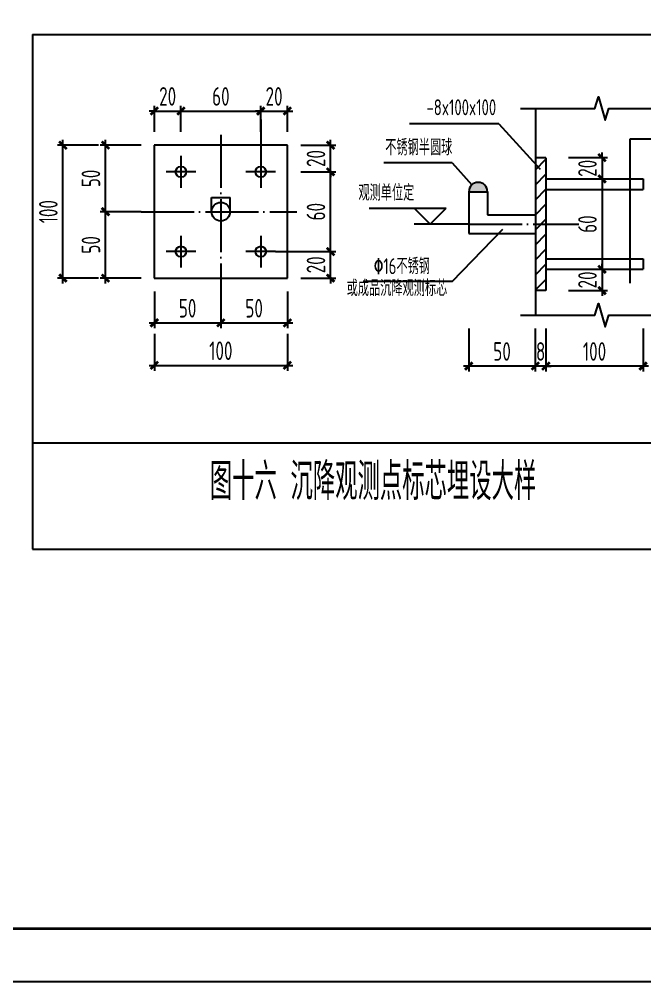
# Model space of a CAD drawing. Extents: x 9731685 to 18866768, y -962146 to 194094.
# Drawn here: x 9799555 to 9811308, y 55294 to 73397 of the extents above; entities that cross this region are included whole.
import ezdxf
from ezdxf.enums import TextEntityAlignment as Align

# ---------------------------------------------------------------- set-up
doc = ezdxf.new("R2010")
doc.units = 0
doc.header["$LTSCALE"] = 1000
doc.linetypes.add('DOTE', pattern=[2.42, 2, -0.2, 0.02, -0.2])
doc.layers.get('0').update_dxf_attribs({"linetype": 'CONTINUOUS'})
doc.layers.get('Defpoints').update_dxf_attribs({"linetype": 'CONTINUOUS'})
for name, color, linetype in [('BORDER', 7, 'CONTINUOUS'), ('DIM', 3, 'CONTINUOUS'), ('NUM', 7, 'CONTINUOUS'), ('TAB', 7, 'CONTINUOUS')]:
    doc.layers.add(name, color=color, linetype=linetype)
doc.styles.add('TSSD_Dimension', font='Tssdeng.shx', dxfattribs={"width": 0.7, "bigfont": 'hztxt.shx'})
doc.styles.add('TSSD_Norm', font='Tssdeng.shx', dxfattribs={"width": 0.7, "bigfont": 'hztxt.shx'})
doc.styles.add('说明文字', font='tssdeng.shx', dxfattribs={"width": 0.75, "bigfont": 'hztxt.shx'})
doc.dimstyles.new('TSSD_100_100', dxfattribs={"dimtxt": 350, "dimasz": 100, "dimexe": 100, "dimexo": 250, "dimgap": 100, "dimtad": 1, "dimdec": 0, "dimzin": 0, "dimdsep": 46, "dimtxsty": 'TSSD_Dimension', "dimblk": 'ARCHTICK', "dimblk1": 'ARCHTICK', "dimblk2": 'ARCHTICK', "dimcen": 0, "dimdle": 100, "dimclrt": 7, "dimadec": 0, "dimazin": 0, "dimtfac": 1, "dimtdec": 0, "dimtix": 1, "dimtmove": 2, "dimatfit": 3, "dimfxl": 1, "dimtolj": 1, "dimtzin": 0, "dimarcsym": 0})

# ---------------------------------------------------------------- blocks, each defined once
blk = doc.blocks.new('_ArchTick')
at = {"color": 0, "linetype": 'ByBlock', "const_width": 0.5}
blk.add_lwpolyline([(-0.71, -0.71), (0.71, 0.71)], dxfattribs=at)
blk = doc.blocks.new('*D813')
at = {"layer": 'Defpoints', "color": 0}
for p in [(9804593, 70528), (9805405, 70528), (9804593, 69028)]:
    blk.add_point(p, dxfattribs=at)
at = {"layer": 'DIM', "color": 0, "lineweight": -2}
for p, q in [((9805405, 68928), (9805405, 70628)), ((9804843, 70528), (9805505, 70528)), ((9804843, 69028), (9805505, 69028))]:
    blk.add_line(p, q, dxfattribs=at)
at = {"layer": 'DIM', "color": 0, "lineweight": -2, "xscale": 100, "yscale": 100, "zscale": 100}
for p, rotation in [((9805405, 70528), 90), ((9805405, 69028), 270)]:
    blk.add_blockref('_ArchTick', p, dxfattribs=dict(at, rotation=rotation))
at = {"layer": 'DIM', "color": 7, "insert": (9805130, 69778), "char_height": 350, "attachment_point": 5, "rotation": 90, "style": 'TSSD_Dimension'}
blk.add_mtext('\\A1;60', dxfattribs=at)
blk = doc.blocks.new('*D814')
at = {"layer": 'Defpoints', "color": 0}
for p in [(9804093, 71671), (9802593, 71028), (9804093, 71028)]:
    blk.add_point(p, dxfattribs=at)
at = {"layer": 'DIM', "color": 0, "lineweight": -2}
for p, q in [((9802593, 71278), (9802593, 71771)), ((9804093, 71278), (9804093, 71771)), ((9802493, 71671), (9804193, 71671))]:
    blk.add_line(p, q, dxfattribs=at)
at = {"layer": 'DIM', "color": 0, "lineweight": -2, "xscale": 100, "yscale": 100, "zscale": 100, "rotation": 180}
blk.add_blockref('_ArchTick', (9802593, 71671), dxfattribs=at)
at = {"layer": 'DIM', "color": 0, "lineweight": -2, "xscale": 100, "yscale": 100, "zscale": 100}
blk.add_blockref('_ArchTick', (9804093, 71671), dxfattribs=at)
at = {"layer": 'DIM', "color": 7, "insert": (9803343, 71946), "char_height": 350, "attachment_point": 5, "style": 'TSSD_Dimension'}
blk.add_mtext('\\A1;60', dxfattribs=at)
blk = doc.blocks.new('*D819')
at = {"layer": 'Defpoints', "color": 0}
for p in [(9801176, 69778), (9802093, 69778), (9802093, 68528)]:
    blk.add_point(p, dxfattribs=at)
at = {"layer": 'DIM', "color": 0, "lineweight": -2}
for p, q in [((9801843, 69778), (9801076, 69778)), ((9801176, 68428), (9801176, 69878)), ((9801843, 68528), (9801076, 68528))]:
    blk.add_line(p, q, dxfattribs=at)
at = {"layer": 'DIM', "color": 0, "lineweight": -2, "xscale": 100, "yscale": 100, "zscale": 100}
for p, rotation in [((9801176, 69778), 90), ((9801176, 68528), 270)]:
    blk.add_blockref('_ArchTick', p, dxfattribs=dict(at, rotation=rotation))
at = {"layer": 'DIM', "color": 7, "insert": (9800901, 69153), "char_height": 350, "attachment_point": 5, "rotation": 90, "style": 'TSSD_Dimension'}
blk.add_mtext('\\A1;50', dxfattribs=at)
blk = doc.blocks.new('*D820')
at = {"layer": 'Defpoints', "color": 0}
for p in [(9801176, 71028), (9802093, 71028), (9802093, 69778)]:
    blk.add_point(p, dxfattribs=at)
at = {"layer": 'DIM', "color": 0, "lineweight": -2}
for p, q in [((9801843, 71028), (9801076, 71028)), ((9801176, 69678), (9801176, 71128)), ((9801843, 69778), (9801076, 69778))]:
    blk.add_line(p, q, dxfattribs=at)
at = {"layer": 'DIM', "color": 0, "lineweight": -2, "xscale": 100, "yscale": 100, "zscale": 100}
for p, rotation in [((9801176, 71028), 90), ((9801176, 69778), 270)]:
    blk.add_blockref('_ArchTick', p, dxfattribs=dict(at, rotation=rotation))
at = {"layer": 'DIM', "color": 7, "insert": (9800901, 70403), "char_height": 350, "attachment_point": 5, "rotation": 90, "style": 'TSSD_Dimension'}
blk.add_mtext('\\A1;50', dxfattribs=at)
blk = doc.blocks.new('*D821')
at = {"layer": 'Defpoints', "color": 0}
for p in [(9804593, 69028), (9805405, 69028), (9804593, 68528)]:
    blk.add_point(p, dxfattribs=at)
at = {"layer": 'DIM', "color": 0, "lineweight": -2}
for p, q in [((9804843, 69028), (9805505, 69028)), ((9805405, 69028), (9805405, 69128)), ((9805405, 68528), (9805405, 69028)), ((9804843, 68528), (9805505, 68528)), ((9805405, 68528), (9805405, 68428))]:
    blk.add_line(p, q, dxfattribs=at)
at = {"layer": 'DIM', "color": 0, "lineweight": -2, "xscale": 100, "yscale": 100, "zscale": 100}
for p, rotation in [((9805405, 69028), 270), ((9805405, 68528), 90)]:
    blk.add_blockref('_ArchTick', p, dxfattribs=dict(at, rotation=rotation))
at = {"layer": 'DIM', "color": 7, "insert": (9805130, 68778), "char_height": 350, "attachment_point": 5, "rotation": 90, "style": 'TSSD_Dimension'}
blk.add_mtext('\\A1;20', dxfattribs=at)
blk = doc.blocks.new('*D822')
at = {"layer": 'Defpoints', "color": 0}
for p in [(9804593, 71028), (9805405, 71028), (9804593, 70528)]:
    blk.add_point(p, dxfattribs=at)
at = {"layer": 'DIM', "color": 0, "lineweight": -2}
for p, q in [((9804843, 71028), (9805505, 71028)), ((9805405, 71028), (9805405, 71128)), ((9805405, 70528), (9805405, 71028)), ((9804843, 70528), (9805505, 70528)), ((9805405, 70528), (9805405, 70428))]:
    blk.add_line(p, q, dxfattribs=at)
at = {"layer": 'DIM', "color": 0, "lineweight": -2, "xscale": 100, "yscale": 100, "zscale": 100}
for p, rotation in [((9805405, 71028), 270), ((9805405, 70528), 90)]:
    blk.add_blockref('_ArchTick', p, dxfattribs=dict(at, rotation=rotation))
at = {"layer": 'DIM', "color": 7, "insert": (9805130, 70778), "char_height": 350, "attachment_point": 5, "rotation": 90, "style": 'TSSD_Dimension'}
blk.add_mtext('\\A1;20', dxfattribs=at)
blk = doc.blocks.new('*D823')
at = {"layer": 'Defpoints', "color": 0}
for p in [(9802093, 68528), (9803343, 68528), (9803343, 67687)]:
    blk.add_point(p, dxfattribs=at)
at = {"layer": 'DIM', "color": 0, "lineweight": -2}
for p, q in [((9802093, 68278), (9802093, 67587)), ((9803343, 68278), (9803343, 67587)), ((9801993, 67687), (9803443, 67687))]:
    blk.add_line(p, q, dxfattribs=at)
at = {"layer": 'DIM', "color": 0, "lineweight": -2, "xscale": 100, "yscale": 100, "zscale": 100, "rotation": 180}
blk.add_blockref('_ArchTick', (9802093, 67687), dxfattribs=at)
at = {"layer": 'DIM', "color": 0, "lineweight": -2, "xscale": 100, "yscale": 100, "zscale": 100}
blk.add_blockref('_ArchTick', (9803343, 67687), dxfattribs=at)
at = {"layer": 'DIM', "color": 7, "insert": (9802718, 67962), "char_height": 350, "attachment_point": 5, "style": 'TSSD_Dimension'}
blk.add_mtext('\\A1;50', dxfattribs=at)
blk = doc.blocks.new('*D824')
at = {"layer": 'Defpoints', "color": 0}
for p in [(9803343, 68528), (9804593, 68528), (9804593, 67687)]:
    blk.add_point(p, dxfattribs=at)
at = {"layer": 'DIM', "color": 0, "lineweight": -2}
for p, q in [((9803343, 68278), (9803343, 67587)), ((9804593, 68278), (9804593, 67587)), ((9803243, 67687), (9804693, 67687))]:
    blk.add_line(p, q, dxfattribs=at)
at = {"layer": 'DIM', "color": 0, "lineweight": -2, "xscale": 100, "yscale": 100, "zscale": 100, "rotation": 180}
blk.add_blockref('_ArchTick', (9803343, 67687), dxfattribs=at)
at = {"layer": 'DIM', "color": 0, "lineweight": -2, "xscale": 100, "yscale": 100, "zscale": 100}
blk.add_blockref('_ArchTick', (9804593, 67687), dxfattribs=at)
at = {"layer": 'DIM', "color": 7, "insert": (9803968, 67962), "char_height": 350, "attachment_point": 5, "style": 'TSSD_Dimension'}
blk.add_mtext('\\A1;50', dxfattribs=at)
blk = doc.blocks.new('*D825')
at = {"layer": 'Defpoints', "color": 0}
for p in [(9802093, 67728), (9804593, 67728), (9804593, 66887)]:
    blk.add_point(p, dxfattribs=at)
at = {"layer": 'DIM', "color": 0, "lineweight": -2}
for p, q in [((9802093, 67478), (9802093, 66787)), ((9804593, 67478), (9804593, 66787)), ((9801993, 66887), (9804693, 66887))]:
    blk.add_line(p, q, dxfattribs=at)
at = {"layer": 'DIM', "color": 0, "lineweight": -2, "xscale": 100, "yscale": 100, "zscale": 100, "rotation": 180}
blk.add_blockref('_ArchTick', (9802093, 66887), dxfattribs=at)
at = {"layer": 'DIM', "color": 0, "lineweight": -2, "xscale": 100, "yscale": 100, "zscale": 100}
blk.add_blockref('_ArchTick', (9804593, 66887), dxfattribs=at)
at = {"layer": 'DIM', "color": 7, "insert": (9803343, 67162), "char_height": 350, "attachment_point": 5, "style": 'TSSD_Dimension'}
blk.add_mtext('\\A1;100', dxfattribs=at)
blk = doc.blocks.new('*D826')
at = {"layer": 'Defpoints', "color": 0}
for p in [(9800376, 71028), (9801293, 71028), (9801293, 68528)]:
    blk.add_point(p, dxfattribs=at)
at = {"layer": 'DIM', "color": 0, "lineweight": -2}
for p, q in [((9801043, 71028), (9800276, 71028)), ((9800376, 68428), (9800376, 71128)), ((9801043, 68528), (9800276, 68528))]:
    blk.add_line(p, q, dxfattribs=at)
at = {"layer": 'DIM', "color": 0, "lineweight": -2, "xscale": 100, "yscale": 100, "zscale": 100}
for p, rotation in [((9800376, 71028), 90), ((9800376, 68528), 270)]:
    blk.add_blockref('_ArchTick', p, dxfattribs=dict(at, rotation=rotation))
at = {"layer": 'DIM', "color": 7, "insert": (9800101, 69778), "char_height": 350, "attachment_point": 5, "rotation": 90, "style": 'TSSD_Dimension'}
blk.add_mtext('\\A1;100', dxfattribs=at)
blk = doc.blocks.new('*D827')
at = {"layer": 'Defpoints', "color": 0}
for p in [(9802593, 71671), (9802093, 71028), (9802593, 71028)]:
    blk.add_point(p, dxfattribs=at)
at = {"layer": 'DIM', "color": 0, "lineweight": -2}
for p, q in [((9802093, 71278), (9802093, 71771)), ((9802593, 71278), (9802593, 71771)), ((9802093, 71671), (9801993, 71671)), ((9802093, 71671), (9802593, 71671)), ((9802593, 71671), (9802693, 71671))]:
    blk.add_line(p, q, dxfattribs=at)
at = {"layer": 'DIM', "color": 0, "lineweight": -2, "xscale": 100, "yscale": 100, "zscale": 100}
blk.add_blockref('_ArchTick', (9802093, 71671), dxfattribs=at)
at = {"layer": 'DIM', "color": 0, "lineweight": -2, "xscale": 100, "yscale": 100, "zscale": 100, "rotation": 180}
blk.add_blockref('_ArchTick', (9802593, 71671), dxfattribs=at)
at = {"layer": 'DIM', "color": 7, "insert": (9802343, 71946), "char_height": 350, "attachment_point": 5, "style": 'TSSD_Dimension'}
blk.add_mtext('\\A1;20', dxfattribs=at)
blk = doc.blocks.new('*D828')
at = {"layer": 'Defpoints', "color": 0}
for p in [(9804593, 71671), (9804093, 71028), (9804593, 71028)]:
    blk.add_point(p, dxfattribs=at)
at = {"layer": 'DIM', "color": 0, "lineweight": -2}
for p, q in [((9804093, 71278), (9804093, 71771)), ((9804593, 71278), (9804593, 71771)), ((9804093, 71671), (9803993, 71671)), ((9804093, 71671), (9804593, 71671)), ((9804593, 71671), (9804693, 71671))]:
    blk.add_line(p, q, dxfattribs=at)
at = {"layer": 'DIM', "color": 0, "lineweight": -2, "xscale": 100, "yscale": 100, "zscale": 100}
blk.add_blockref('_ArchTick', (9804093, 71671), dxfattribs=at)
at = {"layer": 'DIM', "color": 0, "lineweight": -2, "xscale": 100, "yscale": 100, "zscale": 100, "rotation": 180}
blk.add_blockref('_ArchTick', (9804593, 71671), dxfattribs=at)
at = {"layer": 'DIM', "color": 7, "insert": (9804343, 71946), "char_height": 350, "attachment_point": 5, "style": 'TSSD_Dimension'}
blk.add_mtext('\\A1;20', dxfattribs=at)
blk = doc.blocks.new('*D829')
at = {"layer": 'Defpoints', "color": 0}
for p in [(9809628, 70794), (9809628, 70394), (9810507, 70394)]:
    blk.add_point(p, dxfattribs=at)
at = {"layer": 'DIM', "color": 0, "lineweight": -2}
for p, q in [((9809878, 70794), (9810607, 70794)), ((9810507, 70794), (9810507, 70894)), ((9810507, 70794), (9810507, 70394)), ((9809878, 70394), (9810607, 70394)), ((9810507, 70394), (9810507, 70294))]:
    blk.add_line(p, q, dxfattribs=at)
at = {"layer": 'DIM', "color": 0, "lineweight": -2, "xscale": 100, "yscale": 100, "zscale": 100}
for p, rotation in [((9810507, 70794), 270), ((9810507, 70394), 90)]:
    blk.add_blockref('_ArchTick', p, dxfattribs=dict(at, rotation=rotation))
at = {"layer": 'DIM', "color": 7, "insert": (9810232, 70594), "char_height": 350, "attachment_point": 5, "rotation": 90, "style": 'TSSD_Dimension'}
blk.add_mtext('\\A1;20', dxfattribs=at)
blk = doc.blocks.new('*D830')
at = {"layer": 'Defpoints', "color": 0}
for p in [(9809628, 70394), (9809628, 68694), (9810507, 68694)]:
    blk.add_point(p, dxfattribs=at)
at = {"layer": 'DIM', "color": 0, "lineweight": -2}
for p, q in [((9810507, 70494), (9810507, 68594)), ((9809878, 70394), (9810607, 70394)), ((9809878, 68694), (9810607, 68694))]:
    blk.add_line(p, q, dxfattribs=at)
at = {"layer": 'DIM', "color": 0, "lineweight": -2, "xscale": 100, "yscale": 100, "zscale": 100}
for p, rotation in [((9810507, 70394), 90), ((9810507, 68694), 270)]:
    blk.add_blockref('_ArchTick', p, dxfattribs=dict(at, rotation=rotation))
at = {"layer": 'DIM', "color": 7, "insert": (9810232, 69544), "char_height": 350, "attachment_point": 5, "rotation": 90, "style": 'TSSD_Dimension'}
blk.add_mtext('\\A1;60', dxfattribs=at)
blk = doc.blocks.new('*D831')
at = {"layer": 'Defpoints', "color": 0}
for p in [(9809628, 68694), (9809628, 68294), (9810507, 68294)]:
    blk.add_point(p, dxfattribs=at)
at = {"layer": 'DIM', "color": 0, "lineweight": -2}
for p, q in [((9809878, 68694), (9810607, 68694)), ((9810507, 68694), (9810507, 68794)), ((9810507, 68694), (9810507, 68294)), ((9809878, 68294), (9810607, 68294)), ((9810507, 68294), (9810507, 68194))]:
    blk.add_line(p, q, dxfattribs=at)
at = {"layer": 'DIM', "color": 0, "lineweight": -2, "xscale": 100, "yscale": 100, "zscale": 100}
for p, rotation in [((9810507, 68694), 270), ((9810507, 68294), 90)]:
    blk.add_blockref('_ArchTick', p, dxfattribs=dict(at, rotation=rotation))
at = {"layer": 'DIM', "color": 7, "insert": (9810232, 68494), "char_height": 350, "attachment_point": 5, "rotation": 90, "style": 'TSSD_Dimension'}
blk.add_mtext('\\A1;20', dxfattribs=at)
blk = doc.blocks.new('*D832')
at = {"layer": 'Defpoints', "color": 0}
for p in [(9809252, 67832), (9809452, 67832), (9809252, 66874)]:
    blk.add_point(p, dxfattribs=at)
at = {"layer": 'DIM', "color": 0, "lineweight": -2}
for p, q in [((9809252, 67582), (9809252, 66774)), ((9809452, 67582), (9809452, 66774)), ((9809252, 66874), (9809152, 66874)), ((9809452, 66874), (9809252, 66874)), ((9809452, 66874), (9809552, 66874))]:
    blk.add_line(p, q, dxfattribs=at)
at = {"layer": 'DIM', "color": 0, "lineweight": -2, "xscale": 100, "yscale": 100, "zscale": 100}
blk.add_blockref('_ArchTick', (9809252, 66874), dxfattribs=at)
at = {"layer": 'DIM', "color": 0, "lineweight": -2, "xscale": 100, "yscale": 100, "zscale": 100, "rotation": 180}
blk.add_blockref('_ArchTick', (9809452, 66874), dxfattribs=at)
at = {"layer": 'DIM', "color": 7, "insert": (9809352, 67149), "char_height": 350, "attachment_point": 5, "style": 'TSSD_Dimension'}
blk.add_mtext('\\A1;8', dxfattribs=at)
blk = doc.blocks.new('*D833')
at = {"layer": 'Defpoints', "color": 0}
for p in [(9808002, 67832), (9809252, 67832), (9808002, 66874)]:
    blk.add_point(p, dxfattribs=at)
at = {"layer": 'DIM', "color": 0, "lineweight": -2}
for p, q in [((9808002, 67582), (9808002, 66774)), ((9809252, 67582), (9809252, 66774)), ((9809352, 66874), (9807902, 66874))]:
    blk.add_line(p, q, dxfattribs=at)
at = {"layer": 'DIM', "color": 0, "lineweight": -2, "xscale": 100, "yscale": 100, "zscale": 100, "rotation": 180}
blk.add_blockref('_ArchTick', (9808002, 66874), dxfattribs=at)
at = {"layer": 'DIM', "color": 0, "lineweight": -2, "xscale": 100, "yscale": 100, "zscale": 100}
blk.add_blockref('_ArchTick', (9809252, 66874), dxfattribs=at)
at = {"layer": 'DIM', "color": 7, "insert": (9808627, 67149), "char_height": 350, "attachment_point": 5, "style": 'TSSD_Dimension'}
blk.add_mtext('\\A1;50', dxfattribs=at)
blk = doc.blocks.new('*D834')
at = {"layer": 'Defpoints', "color": 0}
for p in [(9809452, 67832), (9811278, 67832), (9809452, 66874)]:
    blk.add_point(p, dxfattribs=at)
at = {"layer": 'DIM', "color": 0, "lineweight": -2}
for p, q in [((9809452, 67582), (9809452, 66774)), ((9811278, 67582), (9811278, 66774)), ((9811378, 66874), (9809352, 66874))]:
    blk.add_line(p, q, dxfattribs=at)
at = {"layer": 'DIM', "color": 0, "lineweight": -2, "xscale": 100, "yscale": 100, "zscale": 100, "rotation": 180}
blk.add_blockref('_ArchTick', (9809452, 66874), dxfattribs=at)
at = {"layer": 'DIM', "color": 0, "lineweight": -2, "xscale": 100, "yscale": 100, "zscale": 100}
blk.add_blockref('_ArchTick', (9811278, 66874), dxfattribs=at)
at = {"layer": 'DIM', "color": 7, "insert": (9810365, 67149), "char_height": 350, "attachment_point": 5, "style": 'TSSD_Dimension'}
blk.add_mtext('\\A1;100', dxfattribs=at)

msp = doc.modelspace()

# ---------------------------------------------------------------- hatches: boundary and pattern name
h = msp.add_hatch()
h.set_pattern_fill('METAL', color=256, scale=50, style=0)
h.set_pattern_definition([(45, (9767418.56, 160821.55), (-141.42136, 141.42136), [])])
h.paths.add_polyline_path([(9809452.5, 70793.6), (9809252.5, 70793.6), (9809252.5, 68293.6), (9809452.5, 68293.6)])
h = msp.add_hatch(color=256)
edge = h.paths.add_edge_path()
edge.add_line((9808002.5, 70154.3), (9808352.5, 70154.3))
edge.add_arc((9808177.5, 70154.3), 175, 0, 180)

# ---------------------------------------------------------------- linework, layer by layer
for p, q in [((9809252.5, 71716.5), (9809252.5, 67832.2)), ((9804092.8, 71511.5), (9804092.8, 70228.6)), ((9808569.1, 71428.3), (9806885.1, 71428.3)), ((9808569.1, 71428.3), (9809343.9, 70575.6)), ((9811033, 68436.1), (9811033, 71149.8)), ((9811033, 71149.8), (9812668, 71149.8)), ((9802092.8, 71027.6), (9802092.8, 68527.6)), ((9804592.8, 71027.6), (9802092.8, 71027.6)), ((9804592.8, 68527.6), (9804592.8, 71027.6)), ((9802592.8, 70826.5), (9802592.8, 70228.6)), ((9809452.5, 70793.6), (9809252.5, 70793.6)), ((9809452.5, 70793.6), (9809452.5, 68293.6)), ((9807692.1, 70697.9), (9806408.2, 70697.9)), ((9807692.1, 70697.9), (9808060.9, 70284.8)), ((9802872.2, 70527.6), (9802313.3, 70527.6)), ((9804372.2, 70527.6), (9803813.3, 70527.6)), ((9809452.5, 70393.6), (9811278.3, 70393.6)), ((9811278.3, 70393.6), (9811278.3, 70193.6)), ((9808002.5, 70154.3), (9808002.5, 69368.6)), ((9808002.5, 70154.3), (9808352.5, 70154.3)), ((9808352.5, 70154.3), (9808352.5, 69718.6)), ((9809452.5, 70193.6), (9811278.3, 70193.6)), ((9803167.8, 69777.6), (9803167.8, 70043.1)), ((9803167.8, 70043.1), (9803517.8, 70043.1)), ((9803517.8, 69777.6), (9803517.8, 70043.1)), ((9806129.8, 69843.6), (9807578.6, 69843.6)), ((9807278.6, 69543.6), (9806978.6, 69843.6)), ((9807278.6, 69543.6), (9807578.6, 69843.6)), ((9808352.5, 69718.6), (9809252.5, 69718.6)), ((9808002.5, 69543.6), (9806978.6, 69543.6)), ((9807692.1, 68463), (9808643, 69450.8)), ((9808002.5, 69368.6), (9809252.5, 69368.6)), ((9802592.8, 69326.5), (9802592.8, 68728.6)), ((9804092.8, 69326.5), (9804092.8, 68728.6)), ((9802872.2, 69027.6), (9802313.3, 69027.6)), ((9804372.2, 69027.6), (9803813.3, 69027.6)), ((9809452.5, 68893.6), (9811278.3, 68893.6)), ((9811278.3, 68893.6), (9811278.3, 68693.6)), ((9809452.5, 68693.6), (9811278.3, 68693.6)), ((9802092.8, 68527.6), (9804592.8, 68527.6)), ((9807692.1, 68463), (9806015, 68463)), ((9809452.5, 68293.6), (9809252.5, 68293.6))]:
    msp.add_line(p, q)
at = {"linetype": 'DOTE', "ltscale": 0.5}
for p, q in [((9803342.8, 71225.2), (9803342.8, 68277.6)), ((9801842.8, 69777.6), (9804771.2, 69777.6)), ((9808002.5, 69543.6), (9810071.4, 69543.6))]:
    msp.add_line(p, q, dxfattribs=at)
at = {"color": 3}
msp.add_line((9804372.2, 69027.6), (9805487.5, 69027.6), dxfattribs=at)
for points in [[(9808972.5, 71716.5), (9810372.5, 71716.5), (9810442.5, 71936.5), (9810562.5, 71496.5), (9810632.5, 71716.5), (9812032.5, 71716.5)], [(9808972.5, 67832.2), (9810372.5, 67832.2), (9810442.5, 68052.2), (9810562.5, 67612.2), (9810632.5, 67832.2), (9812032.5, 67832.2)]]:
    msp.add_lwpolyline(points)
for centre, radius in [((9802592.8, 70527.6), 100), ((9804092.8, 70527.6), 100), ((9803342.8, 69777.6), 175), ((9802592.8, 69027.6), 100), ((9804092.8, 69027.6), 100)]:
    msp.add_circle(centre, radius)
msp.add_arc((9808177.5, 70154.3), 175, 0, 180)
at = {"layer": 'BORDER'}
msp.add_lwpolyline([(9776604.8, 55293.7), (9776604.8, 114693.7), (9860704.8, 114693.7), (9860704.8, 55293.7)], close=True, dxfattribs=at)
at = {"layer": 'BORDER', "const_width": 50}
msp.add_lwpolyline([(9779104.8, 56293.7), (9779104.8, 113693.7), (9859704.8, 113693.7), (9859704.8, 56293.7)], close=True, dxfattribs=at)
at = {"layer": 'TAB'}
for p, q in [((9799804.8, 73109.6), (9859010.8, 73109.6)), ((9799804.8, 73109.6), (9799804.8, 63432.6)), ((9799804.8, 65432.6), (9859010.8, 65432.6)), ((9799804.8, 63432.6), (9859010.8, 63432.6))]:
    msp.add_line(p, q, dxfattribs=at)

# ---------------------------------------------------------------- texts
at = {"style": '说明文字', "width": 0.7}
for s, p in [('-8x100x100', (9808516.8, 71501.5)), ('不锈钢半圆球', (9807692.1, 70747.9)), ('观测单位定', (9806978.6, 69893.6)), ('\x8216不锈钢', (9807272.3, 68513)), ('或成品沉降观测标芯', (9807597.3, 68100.2))]:
    msp.add_text(s, height=300, dxfattribs=at).set_placement(p, align=Align.BOTTOM_RIGHT)
at = {"layer": 'NUM', "color": 7, "style": 'TSSD_Norm', "width": 0.6}
msp.add_text('图十六 沉降观测点标芯埋设大样', height=700, dxfattribs=at).set_placement((9803136, 64143.1), align=Align.BOTTOM_LEFT)

# ---------------------------------------------------------------- dimensions: what is measured, and where the dimension line sits
at = {"layer": 'DIM', "color": 3}
for base, p1, p2, text, picture, middle in [((9802592.8, 71671), (9802092.8, 71027.6), (9802592.8, 71027.6), '20', '*D827', (9802342.8, 71946)), ((9804092.8, 71671), (9802592.8, 71027.6), (9804092.8, 71027.6), '60', '*D814', (9803342.8, 71946)), ((9804592.8, 71671), (9804092.8, 71027.6), (9804592.8, 71027.6), '20', '*D828', (9804342.8, 71946)), ((9803342.8, 67687.4), (9802092.8, 68527.6), (9803342.8, 68527.6), '50', '*D823', (9802717.8, 67962.4)), ((9804592.8, 67687.4), (9803342.8, 68527.6), (9804592.8, 68527.6), '50', '*D824', (9803967.8, 67962.4)), ((9804592.8, 66887.4), (9802092.8, 67727.6), (9804592.8, 67727.6), '100', '*D825', (9803342.8, 67162.4)), ((9808002.5, 66874.4), (9809252.5, 67832.2), (9808002.5, 67832.2), '50', '*D833', (9808627.5, 67149.4)), ((9809252.5, 66874.4), (9809452.5, 67832.2), (9809252.5, 67832.2), '8', '*D832', (9809352.5, 67149.4)), ((9809452.5, 66874.4), (9811278.3, 67832.2), (9809452.5, 67832.2), '100', '*D834', (9810365.4, 67149.4))]:
    dim = msp.add_linear_dim(base=base, p1=p1, p2=p2, text=text, dimstyle='TSSD_100_100', dxfattribs=at)
    dim.commit()
    dim.dimension.update_dxf_attribs({"geometry": picture, "text_midpoint": middle})
for base, p1, p2, text, picture, middle in [((9800376.3, 71027.6), (9801292.8, 68527.6), (9801292.8, 71027.6), '100', '*D826', (9800101.3, 69777.6)), ((9801176.3, 71027.6), (9802092.8, 69777.6), (9802092.8, 71027.6), '50', '*D820', (9800901.3, 70402.6)), ((9805404.8, 71027.6), (9804592.8, 70527.6), (9804592.8, 71027.6), '20', '*D822', (9805129.8, 70777.6)), ((9810507.3, 70393.6), (9809627.6, 70793.6), (9809627.6, 70393.6), '20', '*D829', (9810232.3, 70593.6)), ((9805404.8, 70527.6), (9804592.8, 69027.6), (9804592.8, 70527.6), '60', '*D813', (9805129.8, 69777.6)), ((9810507.3, 68693.6), (9809627.6, 70393.6), (9809627.6, 68693.6), '60', '*D830', (9810232.3, 69543.6)), ((9801176.3, 69777.6), (9802092.8, 68527.6), (9802092.8, 69777.6), '50', '*D819', (9800901.3, 69152.6)), ((9805404.8, 69027.6), (9804592.8, 68527.6), (9804592.8, 69027.6), '20', '*D821', (9805129.8, 68777.6)), ((9810507.3, 68293.6), (9809627.6, 68693.6), (9809627.6, 68293.6), '20', '*D831', (9810232.3, 68493.6))]:
    dim = msp.add_linear_dim(base=base, p1=p1, p2=p2, angle=90, text=text, dimstyle='TSSD_100_100', dxfattribs=at)
    dim.commit()
    dim.dimension.update_dxf_attribs({"geometry": picture, "text_midpoint": middle})

doc.saveas('drawing.dxf')
